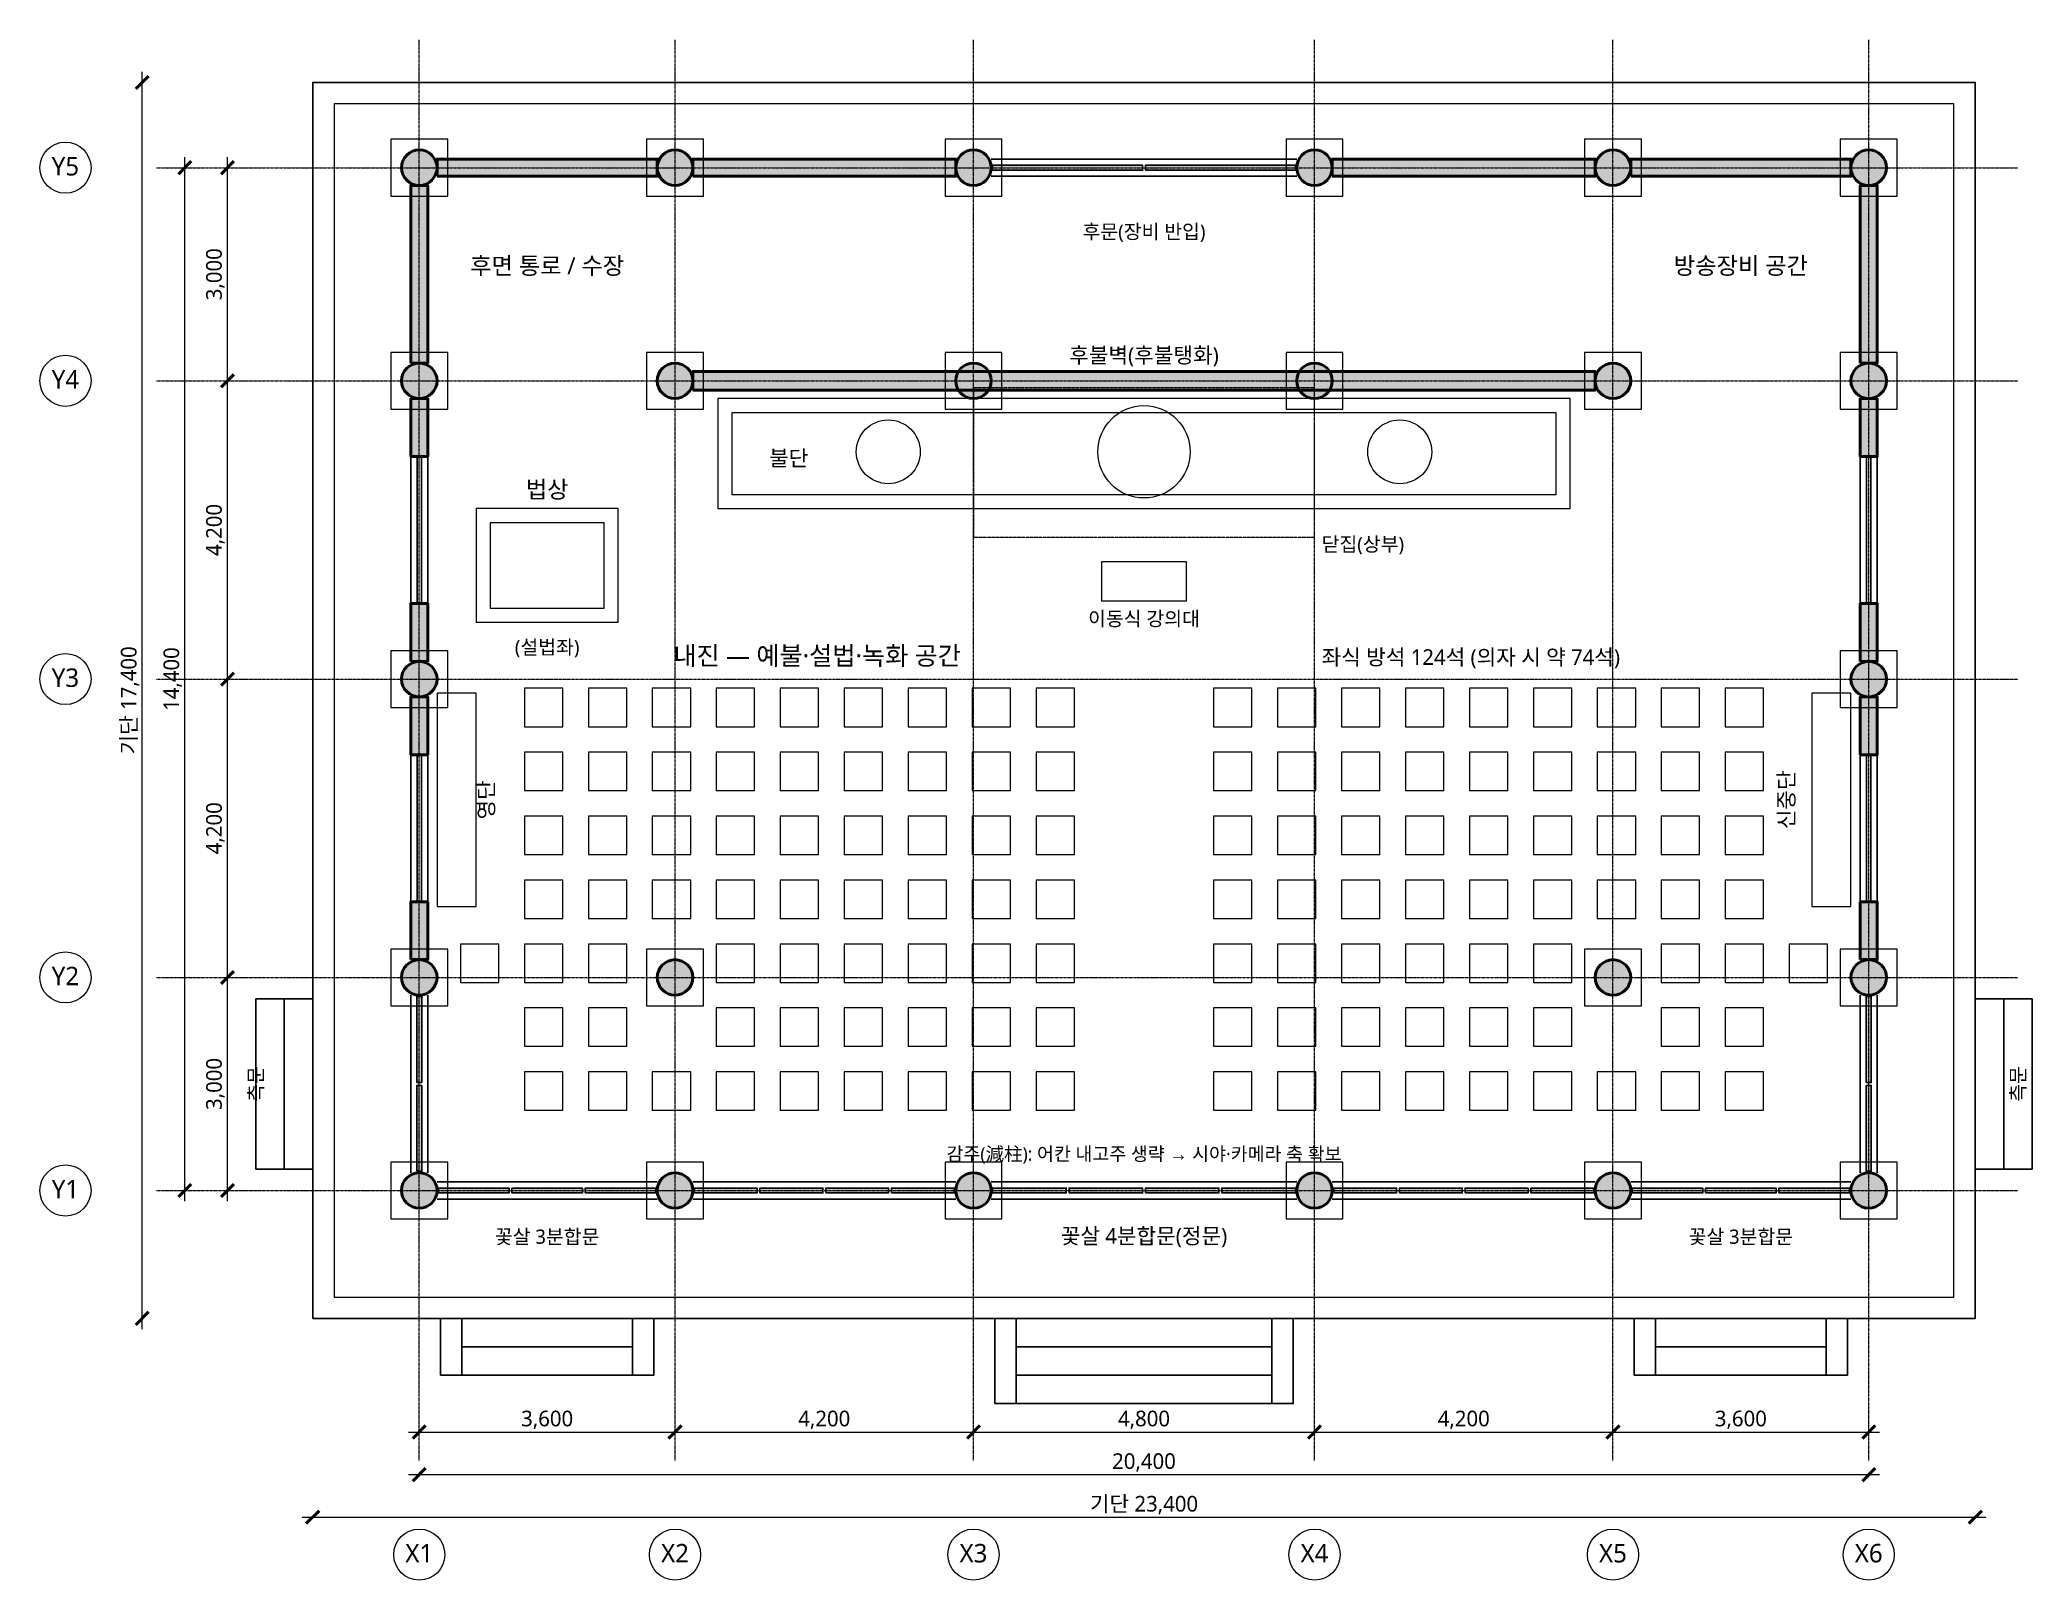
# Model space of a CAD drawing. Header units: millimetres. Extents: x -15540 to 12500, y -5486 to 16200.
import ezdxf
from ezdxf.enums import TextEntityAlignment as Align

# ---------------------------------------------------------------- set-up
doc = ezdxf.new("R2010")
doc.units = ezdxf.units.MM
doc.linetypes.add('CENTER', pattern=[5.08, 3.175, -0.635, 0.635, -0.635])
doc.linetypes.add('DASHED', pattern=[1.524, 1.27, -0.254])
for name, color, linetype, lineweight in [('A-CUT', 7, 'CONTINUOUS', 50), ('A-DIM', 3, 'CONTINUOUS', 13), ('A-FURN', 4, 'CONTINUOUS', 18), ('A-GRID', 8, 'CENTER', 13), ('A-HID', 8, 'DASHED', 18), ('A-OBJ', 7, 'CONTINUOUS', 25), ('A-TEXT', 7, 'CONTINUOUS', 13), ('A-THIN', 9, 'CONTINUOUS', 13)]:
    doc.layers.add(name, color=color, linetype=linetype, lineweight=lineweight)
doc.styles.add('KR', font='malgun.ttf')

msp = doc.modelspace()

# ---------------------------------------------------------------- hatches: boundary and pattern name
at = {"layer": 'A-CUT'}
for color, points in [(7, [(-9950, 14400), (-9958.52, 14464.7), (-9983.49, 14525), (-10023.22, 14576.78), (-10075, 14616.51), (-10135.3, 14641.48), (-10200, 14650), (-10264.7, 14641.48), (-10325, 14616.51), (-10376.78, 14576.78), (-10416.51, 14525), (-10441.48, 14464.7), (-10450, 14400), (-10441.48, 14335.3), (-10416.51, 14275), (-10376.78, 14223.22), (-10325, 14183.49), (-10264.7, 14158.52), (-10200, 14150), (-10135.3, 14158.52), (-10075, 14183.49), (-10023.22, 14223.22), (-9983.49, 14275), (-9958.52, 14335.3)]), (7, [(-6350, 14400), (-6358.52, 14464.7), (-6383.49, 14525), (-6423.22, 14576.78), (-6475, 14616.51), (-6535.3, 14641.48), (-6600, 14650), (-6664.7, 14641.48), (-6725, 14616.51), (-6776.78, 14576.78), (-6816.51, 14525), (-6841.48, 14464.7), (-6850, 14400), (-6841.48, 14335.3), (-6816.51, 14275), (-6776.78, 14223.22), (-6725, 14183.49), (-6664.7, 14158.52), (-6600, 14150), (-6535.3, 14158.52), (-6475, 14183.49), (-6423.22, 14223.22), (-6383.49, 14275), (-6358.52, 14335.3)]), (7, [(-2150, 14400), (-2158.52, 14464.7), (-2183.49, 14525), (-2223.22, 14576.78), (-2275, 14616.51), (-2335.3, 14641.48), (-2400, 14650), (-2464.7, 14641.48), (-2525, 14616.51), (-2576.78, 14576.78), (-2616.51, 14525), (-2641.48, 14464.7), (-2650, 14400), (-2641.48, 14335.3), (-2616.51, 14275), (-2576.78, 14223.22), (-2525, 14183.49), (-2464.7, 14158.52), (-2400, 14150), (-2335.3, 14158.52), (-2275, 14183.49), (-2223.22, 14223.22), (-2183.49, 14275), (-2158.52, 14335.3)]), (7, [(2650, 14400), (2641.48, 14464.7), (2616.51, 14525), (2576.78, 14576.78), (2525, 14616.51), (2464.7, 14641.48), (2400, 14650), (2335.3, 14641.48), (2275, 14616.51), (2223.22, 14576.78), (2183.49, 14525), (2158.52, 14464.7), (2150, 14400), (2158.52, 14335.3), (2183.49, 14275), (2223.22, 14223.22), (2275, 14183.49), (2335.3, 14158.52), (2400, 14150), (2464.7, 14158.52), (2525, 14183.49), (2576.78, 14223.22), (2616.51, 14275), (2641.48, 14335.3)]), (7, [(6850, 14400), (6841.48, 14464.7), (6816.51, 14525), (6776.78, 14576.78), (6725, 14616.51), (6664.7, 14641.48), (6600, 14650), (6535.3, 14641.48), (6475, 14616.51), (6423.22, 14576.78), (6383.49, 14525), (6358.52, 14464.7), (6350, 14400), (6358.52, 14335.3), (6383.49, 14275), (6423.22, 14223.22), (6475, 14183.49), (6535.3, 14158.52), (6600, 14150), (6664.7, 14158.52), (6725, 14183.49), (6776.78, 14223.22), (6816.51, 14275), (6841.48, 14335.3)]), (7, [(10450, 14400), (10441.48, 14464.7), (10416.51, 14525), (10376.78, 14576.78), (10325, 14616.51), (10264.7, 14641.48), (10200, 14650), (10135.3, 14641.48), (10075, 14616.51), (10023.22, 14576.78), (9983.49, 14525), (9958.52, 14464.7), (9950, 14400), (9958.52, 14335.3), (9983.49, 14275), (10023.22, 14223.22), (10075, 14183.49), (10135.3, 14158.52), (10200, 14150), (10264.7, 14158.52), (10325, 14183.49), (10376.78, 14223.22), (10416.51, 14275), (10441.48, 14335.3)]), (8, [(-9950, 14280), (-6850, 14280), (-6850, 14520), (-9950, 14520)]), (8, [(-6350, 14280), (-2650, 14280), (-2650, 14520), (-6350, 14520)]), (8, [(2650, 14280), (6350, 14280), (6350, 14520), (2650, 14520)]), (8, [(6850, 14280), (9950, 14280), (9950, 14520), (6850, 14520)]), (8, [(-10320, 11650), (-10080, 11650), (-10080, 14150), (-10320, 14150)]), (8, [(10080, 11650), (10320, 11650), (10320, 14150), (10080, 14150)]), (7, [(-9950, 11400), (-9958.52, 11464.7), (-9983.49, 11525), (-10023.22, 11576.78), (-10075, 11616.51), (-10135.3, 11641.48), (-10200, 11650), (-10264.7, 11641.48), (-10325, 11616.51), (-10376.78, 11576.78), (-10416.51, 11525), (-10441.48, 11464.7), (-10450, 11400), (-10441.48, 11335.3), (-10416.51, 11275), (-10376.78, 11223.22), (-10325, 11183.49), (-10264.7, 11158.52), (-10200, 11150), (-10135.3, 11158.52), (-10075, 11183.49), (-10023.22, 11223.22), (-9983.49, 11275), (-9958.52, 11335.3)]), (7, [(-6350, 11400), (-6358.52, 11464.7), (-6383.49, 11525), (-6423.22, 11576.78), (-6475, 11616.51), (-6535.3, 11641.48), (-6600, 11650), (-6664.7, 11641.48), (-6725, 11616.51), (-6776.78, 11576.78), (-6816.51, 11525), (-6841.48, 11464.7), (-6850, 11400), (-6841.48, 11335.3), (-6816.51, 11275), (-6776.78, 11223.22), (-6725, 11183.49), (-6664.7, 11158.52), (-6600, 11150), (-6535.3, 11158.52), (-6475, 11183.49), (-6423.22, 11223.22), (-6383.49, 11275), (-6358.52, 11335.3)]), (8, [(-6350, 11270), (6350, 11270), (6350, 11530), (-6350, 11530)]), (7, [(-2150, 11400), (-2158.52, 11464.7), (-2183.49, 11525), (-2223.22, 11576.78), (-2275, 11616.51), (-2335.3, 11641.48), (-2400, 11650), (-2464.7, 11641.48), (-2525, 11616.51), (-2576.78, 11576.78), (-2616.51, 11525), (-2641.48, 11464.7), (-2650, 11400), (-2641.48, 11335.3), (-2616.51, 11275), (-2576.78, 11223.22), (-2525, 11183.49), (-2464.7, 11158.52), (-2400, 11150), (-2335.3, 11158.52), (-2275, 11183.49), (-2223.22, 11223.22), (-2183.49, 11275), (-2158.52, 11335.3)]), (7, [(2650, 11400), (2641.48, 11464.7), (2616.51, 11525), (2576.78, 11576.78), (2525, 11616.51), (2464.7, 11641.48), (2400, 11650), (2335.3, 11641.48), (2275, 11616.51), (2223.22, 11576.78), (2183.49, 11525), (2158.52, 11464.7), (2150, 11400), (2158.52, 11335.3), (2183.49, 11275), (2223.22, 11223.22), (2275, 11183.49), (2335.3, 11158.52), (2400, 11150), (2464.7, 11158.52), (2525, 11183.49), (2576.78, 11223.22), (2616.51, 11275), (2641.48, 11335.3)]), (7, [(6850, 11400), (6841.48, 11464.7), (6816.51, 11525), (6776.78, 11576.78), (6725, 11616.51), (6664.7, 11641.48), (6600, 11650), (6535.3, 11641.48), (6475, 11616.51), (6423.22, 11576.78), (6383.49, 11525), (6358.52, 11464.7), (6350, 11400), (6358.52, 11335.3), (6383.49, 11275), (6423.22, 11223.22), (6475, 11183.49), (6535.3, 11158.52), (6600, 11150), (6664.7, 11158.52), (6725, 11183.49), (6776.78, 11223.22), (6816.51, 11275), (6841.48, 11335.3)]), (7, [(10450, 11400), (10441.48, 11464.7), (10416.51, 11525), (10376.78, 11576.78), (10325, 11616.51), (10264.7, 11641.48), (10200, 11650), (10135.3, 11641.48), (10075, 11616.51), (10023.22, 11576.78), (9983.49, 11525), (9958.52, 11464.7), (9950, 11400), (9958.52, 11335.3), (9983.49, 11275), (10023.22, 11223.22), (10075, 11183.49), (10135.3, 11158.52), (10200, 11150), (10264.7, 11158.52), (10325, 11183.49), (10376.78, 11223.22), (10416.51, 11275), (10441.48, 11335.3)]), (8, [(-10320, 10336), (-10080, 10336), (-10080, 11150), (-10320, 11150)]), (8, [(10080, 10336), (10320, 10336), (10320, 11150), (10080, 11150)]), (8, [(-10320, 7450), (-10080, 7450), (-10080, 8264), (-10320, 8264)]), (8, [(10080, 7450), (10320, 7450), (10320, 8264), (10080, 8264)]), (7, [(-9950, 7200), (-9958.52, 7264.7), (-9983.49, 7325), (-10023.22, 7376.78), (-10075, 7416.51), (-10135.3, 7441.48), (-10200, 7450), (-10264.7, 7441.48), (-10325, 7416.51), (-10376.78, 7376.78), (-10416.51, 7325), (-10441.48, 7264.7), (-10450, 7200), (-10441.48, 7135.3), (-10416.51, 7075), (-10376.78, 7023.22), (-10325, 6983.49), (-10264.7, 6958.52), (-10200, 6950), (-10135.3, 6958.52), (-10075, 6983.49), (-10023.22, 7023.22), (-9983.49, 7075), (-9958.52, 7135.3)]), (7, [(10450, 7200), (10441.48, 7264.7), (10416.51, 7325), (10376.78, 7376.78), (10325, 7416.51), (10264.7, 7441.48), (10200, 7450), (10135.3, 7441.48), (10075, 7416.51), (10023.22, 7376.78), (9983.49, 7325), (9958.52, 7264.7), (9950, 7200), (9958.52, 7135.3), (9983.49, 7075), (10023.22, 7023.22), (10075, 6983.49), (10135.3, 6958.52), (10200, 6950), (10264.7, 6958.52), (10325, 6983.49), (10376.78, 7023.22), (10416.51, 7075), (10441.48, 7135.3)]), (8, [(-10320, 6136), (-10080, 6136), (-10080, 6950), (-10320, 6950)]), (8, [(10080, 6136), (10320, 6136), (10320, 6950), (10080, 6950)]), (8, [(-10320, 3250), (-10080, 3250), (-10080, 4064), (-10320, 4064)]), (8, [(10080, 3250), (10320, 3250), (10320, 4064), (10080, 4064)]), (7, [(-9950, 3000), (-9958.52, 3064.7), (-9983.49, 3125), (-10023.22, 3176.78), (-10075, 3216.51), (-10135.3, 3241.48), (-10200, 3250), (-10264.7, 3241.48), (-10325, 3216.51), (-10376.78, 3176.78), (-10416.51, 3125), (-10441.48, 3064.7), (-10450, 3000), (-10441.48, 2935.3), (-10416.51, 2875), (-10376.78, 2823.22), (-10325, 2783.49), (-10264.7, 2758.52), (-10200, 2750), (-10135.3, 2758.52), (-10075, 2783.49), (-10023.22, 2823.22), (-9983.49, 2875), (-9958.52, 2935.3)]), (7, [(-6350, 3000), (-6358.52, 3064.7), (-6383.49, 3125), (-6423.22, 3176.78), (-6475, 3216.51), (-6535.3, 3241.48), (-6600, 3250), (-6664.7, 3241.48), (-6725, 3216.51), (-6776.78, 3176.78), (-6816.51, 3125), (-6841.48, 3064.7), (-6850, 3000), (-6841.48, 2935.3), (-6816.51, 2875), (-6776.78, 2823.22), (-6725, 2783.49), (-6664.7, 2758.52), (-6600, 2750), (-6535.3, 2758.52), (-6475, 2783.49), (-6423.22, 2823.22), (-6383.49, 2875), (-6358.52, 2935.3)]), (7, [(6850, 3000), (6841.48, 3064.7), (6816.51, 3125), (6776.78, 3176.78), (6725, 3216.51), (6664.7, 3241.48), (6600, 3250), (6535.3, 3241.48), (6475, 3216.51), (6423.22, 3176.78), (6383.49, 3125), (6358.52, 3064.7), (6350, 3000), (6358.52, 2935.3), (6383.49, 2875), (6423.22, 2823.22), (6475, 2783.49), (6535.3, 2758.52), (6600, 2750), (6664.7, 2758.52), (6725, 2783.49), (6776.78, 2823.22), (6816.51, 2875), (6841.48, 2935.3)]), (7, [(10450, 3000), (10441.48, 3064.7), (10416.51, 3125), (10376.78, 3176.78), (10325, 3216.51), (10264.7, 3241.48), (10200, 3250), (10135.3, 3241.48), (10075, 3216.51), (10023.22, 3176.78), (9983.49, 3125), (9958.52, 3064.7), (9950, 3000), (9958.52, 2935.3), (9983.49, 2875), (10023.22, 2823.22), (10075, 2783.49), (10135.3, 2758.52), (10200, 2750), (10264.7, 2758.52), (10325, 2783.49), (10376.78, 2823.22), (10416.51, 2875), (10441.48, 2935.3)]), (7, [(-9950, 0), (-9958.52, 64.7), (-9983.49, 125), (-10023.22, 176.78), (-10075, 216.51), (-10135.3, 241.48), (-10200, 250), (-10264.7, 241.48), (-10325, 216.51), (-10376.78, 176.78), (-10416.51, 125), (-10441.48, 64.7), (-10450, 0), (-10441.48, -64.7), (-10416.51, -125), (-10376.78, -176.78), (-10325, -216.51), (-10264.7, -241.48), (-10200, -250), (-10135.3, -241.48), (-10075, -216.51), (-10023.22, -176.78), (-9983.49, -125), (-9958.52, -64.7)]), (7, [(-6350, 0), (-6358.52, 64.7), (-6383.49, 125), (-6423.22, 176.78), (-6475, 216.51), (-6535.3, 241.48), (-6600, 250), (-6664.7, 241.48), (-6725, 216.51), (-6776.78, 176.78), (-6816.51, 125), (-6841.48, 64.7), (-6850, 0), (-6841.48, -64.7), (-6816.51, -125), (-6776.78, -176.78), (-6725, -216.51), (-6664.7, -241.48), (-6600, -250), (-6535.3, -241.48), (-6475, -216.51), (-6423.22, -176.78), (-6383.49, -125), (-6358.52, -64.7)]), (7, [(-2150, 0), (-2158.52, 64.7), (-2183.49, 125), (-2223.22, 176.78), (-2275, 216.51), (-2335.3, 241.48), (-2400, 250), (-2464.7, 241.48), (-2525, 216.51), (-2576.78, 176.78), (-2616.51, 125), (-2641.48, 64.7), (-2650, 0), (-2641.48, -64.7), (-2616.51, -125), (-2576.78, -176.78), (-2525, -216.51), (-2464.7, -241.48), (-2400, -250), (-2335.3, -241.48), (-2275, -216.51), (-2223.22, -176.78), (-2183.49, -125), (-2158.52, -64.7)]), (7, [(2650, 0), (2641.48, 64.7), (2616.51, 125), (2576.78, 176.78), (2525, 216.51), (2464.7, 241.48), (2400, 250), (2335.3, 241.48), (2275, 216.51), (2223.22, 176.78), (2183.49, 125), (2158.52, 64.7), (2150, 0), (2158.52, -64.7), (2183.49, -125), (2223.22, -176.78), (2275, -216.51), (2335.3, -241.48), (2400, -250), (2464.7, -241.48), (2525, -216.51), (2576.78, -176.78), (2616.51, -125), (2641.48, -64.7)]), (7, [(6850, 0), (6841.48, 64.7), (6816.51, 125), (6776.78, 176.78), (6725, 216.51), (6664.7, 241.48), (6600, 250), (6535.3, 241.48), (6475, 216.51), (6423.22, 176.78), (6383.49, 125), (6358.52, 64.7), (6350, 0), (6358.52, -64.7), (6383.49, -125), (6423.22, -176.78), (6475, -216.51), (6535.3, -241.48), (6600, -250), (6664.7, -241.48), (6725, -216.51), (6776.78, -176.78), (6816.51, -125), (6841.48, -64.7)]), (7, [(10450, 0), (10441.48, 64.7), (10416.51, 125), (10376.78, 176.78), (10325, 216.51), (10264.7, 241.48), (10200, 250), (10135.3, 241.48), (10075, 216.51), (10023.22, 176.78), (9983.49, 125), (9958.52, 64.7), (9950, 0), (9958.52, -64.7), (9983.49, -125), (10023.22, -176.78), (10075, -216.51), (10135.3, -241.48), (10200, -250), (10264.7, -241.48), (10325, -216.51), (10376.78, -176.78), (10416.51, -125), (10441.48, -64.7)])]:
    msp.add_hatch(color=color, dxfattribs=at).paths.add_polyline_path(points)
at = {"layer": 'A-OBJ'}
for points in [[(-2130, 14365), (-20, 14365), (-20, 14435), (-2130, 14435)], [(20, 14365), (2130, 14365), (2130, 14435), (20, 14435)], [(-10235, 1520), (-10165, 1520), (-10165, 2730), (-10235, 2730)], [(10165, 1520), (10235, 1520), (10235, 2730), (10165, 2730)], [(-10235, 270), (-10165, 270), (-10165, 1480), (-10235, 1480)], [(10165, 270), (10235, 270), (10235, 1480), (10165, 1480)], [(-9930, -35), (-8936.67, -35), (-8936.67, 35), (-9930, 35)], [(-8896.67, -35), (-7903.33, -35), (-7903.33, 35), (-8896.67, 35)], [(-7863.33, -35), (-6870, -35), (-6870, 35), (-7863.33, 35)], [(-6330, -35), (-5445, -35), (-5445, 35), (-6330, 35)], [(-5405, -35), (-4520, -35), (-4520, 35), (-5405, 35)], [(-4480, -35), (-3595, -35), (-3595, 35), (-4480, 35)], [(-3555, -35), (-2670, -35), (-2670, 35), (-3555, 35)], [(-2130, -35), (-1095, -35), (-1095, 35), (-2130, 35)], [(-1055, -35), (-20, -35), (-20, 35), (-1055, 35)], [(20, -35), (1055, -35), (1055, 35), (20, 35)], [(1095, -35), (2130, -35), (2130, 35), (1095, 35)], [(2670, -35), (3555, -35), (3555, 35), (2670, 35)], [(3595, -35), (4480, -35), (4480, 35), (3595, 35)], [(4520, -35), (5405, -35), (5405, 35), (4520, 35)], [(5445, -35), (6330, -35), (6330, 35), (5445, 35)], [(6870, -35), (7863.33, -35), (7863.33, 35), (6870, 35)], [(7903.33, -35), (8896.67, -35), (8896.67, 35), (7903.33, 35)], [(8936.67, -35), (9930, -35), (9930, 35), (8936.67, 35)]]:
    msp.add_hatch(color=7, dxfattribs=at).paths.add_polyline_path(points)

# ---------------------------------------------------------------- linework, layer by layer
at = {"layer": 'A-CUT'}
for p, q in [((-14190, 15510), (-14010, 15690)), ((-13590, 14310), (-13410, 14490)), ((-12990, 14310), (-12810, 14490)), ((-12990, 11310), (-12810, 11490)), ((-12990, 11310), (-12810, 11490)), ((-12990, 7110), (-12810, 7290)), ((-12990, 7110), (-12810, 7290)), ((-12990, 2910), (-12810, 3090)), ((-12990, 2910), (-12810, 3090)), ((-13590, -90), (-13410, 90)), ((-12990, -90), (-12810, 90)), ((-14190, -1890), (-14010, -1710)), ((-10290, -3490), (-10110, -3310)), ((-6690, -3490), (-6510, -3310)), ((-6690, -3490), (-6510, -3310)), ((-2490, -3490), (-2310, -3310)), ((-2490, -3490), (-2310, -3310)), ((2310, -3490), (2490, -3310)), ((2310, -3490), (2490, -3310)), ((6510, -3490), (6690, -3310)), ((6510, -3490), (6690, -3310)), ((10110, -3490), (10290, -3310)), ((-10290, -4090), (-10110, -3910)), ((10110, -4090), (10290, -3910)), ((-11790, -4690), (-11610, -4510)), ((11610, -4690), (11790, -4510))]:
    msp.add_line(p, q, dxfattribs=at)
for points in [[(-9950, 14280), (-6850, 14280), (-6850, 14520), (-9950, 14520)], [(-6350, 14280), (-2650, 14280), (-2650, 14520), (-6350, 14520)], [(2650, 14280), (6350, 14280), (6350, 14520), (2650, 14520)], [(6850, 14280), (9950, 14280), (9950, 14520), (6850, 14520)], [(-10320, 11650), (-10080, 11650), (-10080, 14150), (-10320, 14150)], [(10080, 11650), (10320, 11650), (10320, 14150), (10080, 14150)], [(-6350, 11270), (6350, 11270), (6350, 11530), (-6350, 11530)], [(-10320, 10336), (-10080, 10336), (-10080, 11150), (-10320, 11150)], [(10080, 10336), (10320, 10336), (10320, 11150), (10080, 11150)], [(-10320, 7450), (-10080, 7450), (-10080, 8264), (-10320, 8264)], [(10080, 7450), (10320, 7450), (10320, 8264), (10080, 8264)], [(-10320, 6136), (-10080, 6136), (-10080, 6950), (-10320, 6950)], [(10080, 6136), (10320, 6136), (10320, 6950), (10080, 6950)], [(-10320, 3250), (-10080, 3250), (-10080, 4064), (-10320, 4064)], [(10080, 3250), (10320, 3250), (10320, 4064), (10080, 4064)]]:
    msp.add_lwpolyline(points, close=True, dxfattribs=at)
for centre in [(-10200, 14400), (-6600, 14400), (-2400, 14400), (2400, 14400), (6600, 14400), (10200, 14400), (-10200, 11400), (-6600, 11400), (-2400, 11400), (2400, 11400), (6600, 11400), (10200, 11400), (-10200, 7200), (10200, 7200), (-10200, 3000), (-6600, 3000), (6600, 3000), (10200, 3000), (-10200, 0), (-6600, 0), (-2400, 0), (2400, 0), (6600, 0), (10200, 0)]:
    msp.add_circle(centre, 250, dxfattribs=at)
at = {"layer": 'A-DIM'}
for p, q in [((-14100, -1950), (-14100, 15750)), ((-13500, -150), (-13500, 14550)), ((-12900, 11250), (-12900, 14550)), ((-12900, 7050), (-12900, 11550)), ((-12900, 2850), (-12900, 7350)), ((-12900, -150), (-12900, 3150)), ((-10350, -3400), (-6450, -3400)), ((-6750, -3400), (-2250, -3400)), ((-2550, -3400), (2550, -3400)), ((2250, -3400), (6750, -3400)), ((6450, -3400), (10350, -3400)), ((-10350, -4000), (10350, -4000)), ((-11850, -4600), (11850, -4600))]:
    msp.add_line(p, q, dxfattribs=at)
for centre in [(-15180, 14400), (-15180, 11400), (-15180, 7200), (-15180, 3000), (-15180, 0), (-10200, -5126), (-6600, -5126), (-2400, -5126), (2400, -5126), (6600, -5126), (10200, -5126)]:
    msp.add_circle(centre, 360, dxfattribs=at)
at = {"layer": 'A-FURN'}
for points in [[(-6000, 9600), (6000, 9600), (6000, 11150), (-6000, 11150)], [(-9400, 8000), (-7400, 8000), (-7400, 9600), (-9400, 9600)], [(-600, 8300), (600, 8300), (600, 8850), (-600, 8850)], [(-9950, 4000), (-9400, 4000), (-9400, 7000), (-9950, 7000)], [(9400, 4000), (9950, 4000), (9950, 7000), (9400, 7000)]]:
    msp.add_lwpolyline(points, close=True, dxfattribs=at)
for centre, radius in [((0, 10400), 650), ((-3600, 10400), 450), ((3600, 10400), 450)]:
    msp.add_circle(centre, radius, dxfattribs=at)
at = {"layer": 'A-GRID'}
for p, q in [((-10200, -3800), (-10200, 16200)), ((-6600, -3800), (-6600, 16200)), ((-2400, -3800), (-2400, 16200)), ((2400, -3800), (2400, 16200)), ((6600, -3800), (6600, 16200)), ((10200, -3800), (10200, 16200)), ((-13900, 14400), (12300, 14400)), ((-13900, 11400), (12300, 11400)), ((-13900, 7200), (12300, 7200)), ((-13900, 3000), (12300, 3000)), ((-13900, 0), (12300, 0))]:
    msp.add_line(p, q, dxfattribs=at)
at = {"layer": 'A-HID'}
msp.add_lwpolyline([(-2400, 9200), (2400, 9200), (2400, 11300), (-2400, 11300)], close=True, dxfattribs=at)
at = {"layer": 'A-OBJ'}
for p, q in [((-2150, 14520), (2150, 14520)), ((-2150, 14280), (2150, 14280)), ((-10320, 8264), (-10320, 10336)), ((-10230, 8264), (-10230, 10336)), ((-10170, 8264), (-10170, 10336)), ((-10080, 8264), (-10080, 10336)), ((10080, 8264), (10080, 10336)), ((10170, 8264), (10170, 10336)), ((10230, 8264), (10230, 10336)), ((10320, 8264), (10320, 10336)), ((-10320, 4064), (-10320, 6136)), ((-10230, 4064), (-10230, 6136)), ((-10170, 4064), (-10170, 6136)), ((-10080, 4064), (-10080, 6136)), ((10080, 4064), (10080, 6136)), ((10170, 4064), (10170, 6136)), ((10230, 4064), (10230, 6136)), ((10320, 4064), (10320, 6136)), ((-12500, 300), (-12500, 2700)), ((-11700, 2700), (-12500, 2700)), ((-12100, 300), (-12100, 2700)), ((-11700, 300), (-11700, 2700)), ((-10320, 250), (-10320, 2750)), ((-10080, 250), (-10080, 2750)), ((10080, 250), (10080, 2750)), ((10320, 250), (10320, 2750)), ((11700, 300), (11700, 2700)), ((11700, 2700), (12500, 2700)), ((12100, 300), (12100, 2700)), ((12500, 300), (12500, 2700)), ((-11700, 300), (-12500, 300)), ((11700, 300), (12500, 300)), ((-9950, 120), (-6850, 120)), ((-6350, 120), (-2650, 120)), ((-2150, 120), (2150, 120)), ((2650, 120), (6350, 120)), ((6850, 120), (9950, 120)), ((-9950, -120), (-6850, -120)), ((-6350, -120), (-2650, -120)), ((-2150, -120), (2150, -120)), ((2650, -120), (6350, -120)), ((6850, -120), (9950, -120)), ((-9600, -1800), (-7200, -1800)), ((-1800, -1800), (1800, -1800)), ((7200, -1800), (9600, -1800)), ((-9600, -2200), (-7200, -2200)), ((-1800, -2200), (1800, -2200)), ((7200, -2200), (9600, -2200)), ((-9600, -2600), (-7200, -2600)), ((-1800, -2600), (1800, -2600)), ((7200, -2600), (9600, -2600)), ((-1800, -3000), (1800, -3000))]:
    msp.add_line(p, q, dxfattribs=at)
for points in [[(-11700, -1800), (11700, -1800), (11700, 15600), (-11700, 15600)], [(-2130, 14365), (-20, 14365), (-20, 14435), (-2130, 14435)], [(20, 14365), (2130, 14365), (2130, 14435), (20, 14435)], [(-10235, 1520), (-10165, 1520), (-10165, 2730), (-10235, 2730)], [(10165, 1520), (10235, 1520), (10235, 2730), (10165, 2730)], [(-10235, 270), (-10165, 270), (-10165, 1480), (-10235, 1480)], [(10165, 270), (10235, 270), (10235, 1480), (10165, 1480)], [(-9930, -35), (-8936.67, -35), (-8936.67, 35), (-9930, 35)], [(-8896.67, -35), (-7903.33, -35), (-7903.33, 35), (-8896.67, 35)], [(-7863.33, -35), (-6870, -35), (-6870, 35), (-7863.33, 35)], [(-6330, -35), (-5445, -35), (-5445, 35), (-6330, 35)], [(-5405, -35), (-4520, -35), (-4520, 35), (-5405, 35)], [(-4480, -35), (-3595, -35), (-3595, 35), (-4480, 35)], [(-3555, -35), (-2670, -35), (-2670, 35), (-3555, 35)], [(-2130, -35), (-1095, -35), (-1095, 35), (-2130, 35)], [(-1055, -35), (-20, -35), (-20, 35), (-1055, 35)], [(20, -35), (1055, -35), (1055, 35), (20, 35)], [(1095, -35), (2130, -35), (2130, 35), (1095, 35)], [(2670, -35), (3555, -35), (3555, 35), (2670, 35)], [(3595, -35), (4480, -35), (4480, 35), (3595, 35)], [(4520, -35), (5405, -35), (5405, 35), (4520, 35)], [(5445, -35), (6330, -35), (6330, 35), (5445, 35)], [(6870, -35), (7863.33, -35), (7863.33, 35), (6870, 35)], [(7903.33, -35), (8896.67, -35), (8896.67, 35), (7903.33, 35)], [(8936.67, -35), (9930, -35), (9930, 35), (8936.67, 35)], [(-9900, -2600), (-9600, -2600), (-9600, -1800), (-9900, -1800)], [(-7200, -2600), (-6900, -2600), (-6900, -1800), (-7200, -1800)], [(-2100, -3000), (-1800, -3000), (-1800, -1800), (-2100, -1800)], [(1800, -3000), (2100, -3000), (2100, -1800), (1800, -1800)], [(6900, -2600), (7200, -2600), (7200, -1800), (6900, -1800)], [(9600, -2600), (9900, -2600), (9900, -1800), (9600, -1800)]]:
    msp.add_lwpolyline(points, close=True, dxfattribs=at)
at = {"layer": 'A-THIN'}
for points in [[(-11400, -1500), (11400, -1500), (11400, 15300), (-11400, 15300)], [(-10600, 14000), (-9800, 14000), (-9800, 14800), (-10600, 14800)], [(-7000, 14000), (-6200, 14000), (-6200, 14800), (-7000, 14800)], [(-2800, 14000), (-2000, 14000), (-2000, 14800), (-2800, 14800)], [(2000, 14000), (2800, 14000), (2800, 14800), (2000, 14800)], [(6200, 14000), (7000, 14000), (7000, 14800), (6200, 14800)], [(9800, 14000), (10600, 14000), (10600, 14800), (9800, 14800)], [(-10600, 11000), (-9800, 11000), (-9800, 11800), (-10600, 11800)], [(-7000, 11000), (-6200, 11000), (-6200, 11800), (-7000, 11800)], [(-2800, 11000), (-2000, 11000), (-2000, 11800), (-2800, 11800)], [(2000, 11000), (2800, 11000), (2800, 11800), (2000, 11800)], [(6200, 11000), (7000, 11000), (7000, 11800), (6200, 11800)], [(9800, 11000), (10600, 11000), (10600, 11800), (9800, 11800)], [(-5800, 9800), (5800, 9800), (5800, 10950), (-5800, 10950)], [(-9200, 8200), (-7600, 8200), (-7600, 9400), (-9200, 9400)], [(-10600, 6800), (-9800, 6800), (-9800, 7600), (-10600, 7600)], [(9800, 6800), (10600, 6800), (10600, 7600), (9800, 7600)], [(-8720, 6530), (-8180, 6530), (-8180, 7070), (-8720, 7070)], [(-7820, 6530), (-7280, 6530), (-7280, 7070), (-7820, 7070)], [(-6920, 6530), (-6380, 6530), (-6380, 7070), (-6920, 7070)], [(-6020, 6530), (-5480, 6530), (-5480, 7070), (-6020, 7070)], [(-5120, 6530), (-4580, 6530), (-4580, 7070), (-5120, 7070)], [(-4220, 6530), (-3680, 6530), (-3680, 7070), (-4220, 7070)], [(-3320, 6530), (-2780, 6530), (-2780, 7070), (-3320, 7070)], [(-2420, 6530), (-1880, 6530), (-1880, 7070), (-2420, 7070)], [(-1520, 6530), (-980, 6530), (-980, 7070), (-1520, 7070)], [(980, 6530), (1520, 6530), (1520, 7070), (980, 7070)], [(1880, 6530), (2420, 6530), (2420, 7070), (1880, 7070)], [(2780, 6530), (3320, 6530), (3320, 7070), (2780, 7070)], [(3680, 6530), (4220, 6530), (4220, 7070), (3680, 7070)], [(4580, 6530), (5120, 6530), (5120, 7070), (4580, 7070)], [(5480, 6530), (6020, 6530), (6020, 7070), (5480, 7070)], [(6380, 6530), (6920, 6530), (6920, 7070), (6380, 7070)], [(7280, 6530), (7820, 6530), (7820, 7070), (7280, 7070)], [(8180, 6530), (8720, 6530), (8720, 7070), (8180, 7070)], [(-8720, 5630), (-8180, 5630), (-8180, 6170), (-8720, 6170)], [(-7820, 5630), (-7280, 5630), (-7280, 6170), (-7820, 6170)], [(-6920, 5630), (-6380, 5630), (-6380, 6170), (-6920, 6170)], [(-6020, 5630), (-5480, 5630), (-5480, 6170), (-6020, 6170)], [(-5120, 5630), (-4580, 5630), (-4580, 6170), (-5120, 6170)], [(-4220, 5630), (-3680, 5630), (-3680, 6170), (-4220, 6170)], [(-3320, 5630), (-2780, 5630), (-2780, 6170), (-3320, 6170)], [(-2420, 5630), (-1880, 5630), (-1880, 6170), (-2420, 6170)], [(-1520, 5630), (-980, 5630), (-980, 6170), (-1520, 6170)], [(980, 5630), (1520, 5630), (1520, 6170), (980, 6170)], [(1880, 5630), (2420, 5630), (2420, 6170), (1880, 6170)], [(2780, 5630), (3320, 5630), (3320, 6170), (2780, 6170)], [(3680, 5630), (4220, 5630), (4220, 6170), (3680, 6170)], [(4580, 5630), (5120, 5630), (5120, 6170), (4580, 6170)], [(5480, 5630), (6020, 5630), (6020, 6170), (5480, 6170)], [(6380, 5630), (6920, 5630), (6920, 6170), (6380, 6170)], [(7280, 5630), (7820, 5630), (7820, 6170), (7280, 6170)], [(8180, 5630), (8720, 5630), (8720, 6170), (8180, 6170)], [(-8720, 4730), (-8180, 4730), (-8180, 5270), (-8720, 5270)], [(-7820, 4730), (-7280, 4730), (-7280, 5270), (-7820, 5270)], [(-6920, 4730), (-6380, 4730), (-6380, 5270), (-6920, 5270)], [(-6020, 4730), (-5480, 4730), (-5480, 5270), (-6020, 5270)], [(-5120, 4730), (-4580, 4730), (-4580, 5270), (-5120, 5270)], [(-4220, 4730), (-3680, 4730), (-3680, 5270), (-4220, 5270)], [(-3320, 4730), (-2780, 4730), (-2780, 5270), (-3320, 5270)], [(-2420, 4730), (-1880, 4730), (-1880, 5270), (-2420, 5270)], [(-1520, 4730), (-980, 4730), (-980, 5270), (-1520, 5270)], [(980, 4730), (1520, 4730), (1520, 5270), (980, 5270)], [(1880, 4730), (2420, 4730), (2420, 5270), (1880, 5270)], [(2780, 4730), (3320, 4730), (3320, 5270), (2780, 5270)], [(3680, 4730), (4220, 4730), (4220, 5270), (3680, 5270)], [(4580, 4730), (5120, 4730), (5120, 5270), (4580, 5270)], [(5480, 4730), (6020, 4730), (6020, 5270), (5480, 5270)], [(6380, 4730), (6920, 4730), (6920, 5270), (6380, 5270)], [(7280, 4730), (7820, 4730), (7820, 5270), (7280, 5270)], [(8180, 4730), (8720, 4730), (8720, 5270), (8180, 5270)], [(-8720, 3830), (-8180, 3830), (-8180, 4370), (-8720, 4370)], [(-7820, 3830), (-7280, 3830), (-7280, 4370), (-7820, 4370)], [(-6920, 3830), (-6380, 3830), (-6380, 4370), (-6920, 4370)], [(-6020, 3830), (-5480, 3830), (-5480, 4370), (-6020, 4370)], [(-5120, 3830), (-4580, 3830), (-4580, 4370), (-5120, 4370)], [(-4220, 3830), (-3680, 3830), (-3680, 4370), (-4220, 4370)], [(-3320, 3830), (-2780, 3830), (-2780, 4370), (-3320, 4370)], [(-2420, 3830), (-1880, 3830), (-1880, 4370), (-2420, 4370)], [(-1520, 3830), (-980, 3830), (-980, 4370), (-1520, 4370)], [(980, 3830), (1520, 3830), (1520, 4370), (980, 4370)], [(1880, 3830), (2420, 3830), (2420, 4370), (1880, 4370)], [(2780, 3830), (3320, 3830), (3320, 4370), (2780, 4370)], [(3680, 3830), (4220, 3830), (4220, 4370), (3680, 4370)], [(4580, 3830), (5120, 3830), (5120, 4370), (4580, 4370)], [(5480, 3830), (6020, 3830), (6020, 4370), (5480, 4370)], [(6380, 3830), (6920, 3830), (6920, 4370), (6380, 4370)], [(7280, 3830), (7820, 3830), (7820, 4370), (7280, 4370)], [(8180, 3830), (8720, 3830), (8720, 4370), (8180, 4370)], [(-10600, 2600), (-9800, 2600), (-9800, 3400), (-10600, 3400)], [(-9620, 2930), (-9080, 2930), (-9080, 3470), (-9620, 3470)], [(-8720, 2930), (-8180, 2930), (-8180, 3470), (-8720, 3470)], [(-7820, 2930), (-7280, 2930), (-7280, 3470), (-7820, 3470)], [(-7000, 2600), (-6200, 2600), (-6200, 3400), (-7000, 3400)], [(-6020, 2930), (-5480, 2930), (-5480, 3470), (-6020, 3470)], [(-5120, 2930), (-4580, 2930), (-4580, 3470), (-5120, 3470)], [(-4220, 2930), (-3680, 2930), (-3680, 3470), (-4220, 3470)], [(-3320, 2930), (-2780, 2930), (-2780, 3470), (-3320, 3470)], [(-2420, 2930), (-1880, 2930), (-1880, 3470), (-2420, 3470)], [(-1520, 2930), (-980, 2930), (-980, 3470), (-1520, 3470)], [(980, 2930), (1520, 2930), (1520, 3470), (980, 3470)], [(1880, 2930), (2420, 2930), (2420, 3470), (1880, 3470)], [(2780, 2930), (3320, 2930), (3320, 3470), (2780, 3470)], [(3680, 2930), (4220, 2930), (4220, 3470), (3680, 3470)], [(4580, 2930), (5120, 2930), (5120, 3470), (4580, 3470)], [(5480, 2930), (6020, 2930), (6020, 3470), (5480, 3470)], [(6200, 2600), (7000, 2600), (7000, 3400), (6200, 3400)], [(7280, 2930), (7820, 2930), (7820, 3470), (7280, 3470)], [(8180, 2930), (8720, 2930), (8720, 3470), (8180, 3470)], [(9080, 2930), (9620, 2930), (9620, 3470), (9080, 3470)], [(9800, 2600), (10600, 2600), (10600, 3400), (9800, 3400)], [(-8720, 2030), (-8180, 2030), (-8180, 2570), (-8720, 2570)], [(-7820, 2030), (-7280, 2030), (-7280, 2570), (-7820, 2570)], [(-6020, 2030), (-5480, 2030), (-5480, 2570), (-6020, 2570)], [(-5120, 2030), (-4580, 2030), (-4580, 2570), (-5120, 2570)], [(-4220, 2030), (-3680, 2030), (-3680, 2570), (-4220, 2570)], [(-3320, 2030), (-2780, 2030), (-2780, 2570), (-3320, 2570)], [(-2420, 2030), (-1880, 2030), (-1880, 2570), (-2420, 2570)], [(-1520, 2030), (-980, 2030), (-980, 2570), (-1520, 2570)], [(980, 2030), (1520, 2030), (1520, 2570), (980, 2570)], [(1880, 2030), (2420, 2030), (2420, 2570), (1880, 2570)], [(2780, 2030), (3320, 2030), (3320, 2570), (2780, 2570)], [(3680, 2030), (4220, 2030), (4220, 2570), (3680, 2570)], [(4580, 2030), (5120, 2030), (5120, 2570), (4580, 2570)], [(5480, 2030), (6020, 2030), (6020, 2570), (5480, 2570)], [(7280, 2030), (7820, 2030), (7820, 2570), (7280, 2570)], [(8180, 2030), (8720, 2030), (8720, 2570), (8180, 2570)], [(-8720, 1130), (-8180, 1130), (-8180, 1670), (-8720, 1670)], [(-7820, 1130), (-7280, 1130), (-7280, 1670), (-7820, 1670)], [(-6920, 1130), (-6380, 1130), (-6380, 1670), (-6920, 1670)], [(-6020, 1130), (-5480, 1130), (-5480, 1670), (-6020, 1670)], [(-5120, 1130), (-4580, 1130), (-4580, 1670), (-5120, 1670)], [(-4220, 1130), (-3680, 1130), (-3680, 1670), (-4220, 1670)], [(-3320, 1130), (-2780, 1130), (-2780, 1670), (-3320, 1670)], [(-2420, 1130), (-1880, 1130), (-1880, 1670), (-2420, 1670)], [(-1520, 1130), (-980, 1130), (-980, 1670), (-1520, 1670)], [(980, 1130), (1520, 1130), (1520, 1670), (980, 1670)], [(1880, 1130), (2420, 1130), (2420, 1670), (1880, 1670)], [(2780, 1130), (3320, 1130), (3320, 1670), (2780, 1670)], [(3680, 1130), (4220, 1130), (4220, 1670), (3680, 1670)], [(4580, 1130), (5120, 1130), (5120, 1670), (4580, 1670)], [(5480, 1130), (6020, 1130), (6020, 1670), (5480, 1670)], [(6380, 1130), (6920, 1130), (6920, 1670), (6380, 1670)], [(7280, 1130), (7820, 1130), (7820, 1670), (7280, 1670)], [(8180, 1130), (8720, 1130), (8720, 1670), (8180, 1670)], [(-10600, -400), (-9800, -400), (-9800, 400), (-10600, 400)], [(-7000, -400), (-6200, -400), (-6200, 400), (-7000, 400)], [(-2800, -400), (-2000, -400), (-2000, 400), (-2800, 400)], [(2000, -400), (2800, -400), (2800, 400), (2000, 400)], [(6200, -400), (7000, -400), (7000, 400), (6200, 400)], [(9800, -400), (10600, -400), (10600, 400), (9800, 400)]]:
    msp.add_lwpolyline(points, close=True, dxfattribs=at)

# ---------------------------------------------------------------- texts
at = {"layer": 'A-DIM', "style": 'KR'}
for s, p in [('3,000', (-12980, 12900)), ('4,200', (-12980, 9300)), ('기단 17,400', (-14180, 6900)), ('14,400', (-13580, 7200)), ('4,200', (-12980, 5100)), ('3,000', (-12980, 1500))]:
    msp.add_text(s, height=220, rotation=90, dxfattribs=at).set_placement(p, align=Align.CENTER)
for s, p in [('3,600', (-8400, -3320)), ('4,200', (-4500, -3320)), ('4,800', (0, -3320)), ('4,200', (4500, -3320)), ('3,600', (8400, -3320)), ('20,400', (0, -3920)), ('기단 23,400', (0, -4520))]:
    msp.add_text(s, height=220, dxfattribs=at).set_placement(p, align=Align.CENTER)
at = {"layer": 'A-HID', "style": 'KR'}
msp.add_text('닫집(상부)', height=200, dxfattribs=at).set_placement((2500, 9000))
msp.add_text('감주(減柱): 어칸 내고주 생략 → 시야·카메라 축 확보', height=190, dxfattribs=at).set_placement((0, 420), align=Align.CENTER)
at = {"layer": 'A-TEXT', "style": 'KR'}
for s, height, p in [('Y5', 260, (-15180, 14290)), ('후문(장비 반입)', 200, (0, 13400)), ('후면 통로 / 수장', 240, (-8400, 12900)), ('방송장비 공간', 240, (8400, 12900)), ('후불벽(후불탱화)', 220, (0, 11650)), ('Y4', 260, (-15180, 11290)), ('불단', 220, (-5000, 10200)), ('법상', 240, (-8400, 9750)), ('이동식 강의대', 200, (0, 7950)), ('(설법좌)', 200, (-8400, 7550)), ('내진 — 예불·설법·녹화 공간', 260, (-4600, 7400)), ('좌식 방석 124석 (의자 시 약 74석)', 220, (4600, 7400)), ('Y3', 260, (-15180, 7090)), ('Y2', 260, (-15180, 2890)), ('Y1', 260, (-15180, -110)), ('꽃살 3분합문', 200, (-8400, -750)), ('꽃살 4분합문(정문)', 220, (0, -750)), ('꽃살 3분합문', 200, (8400, -750)), ('X1', 260, (-10200, -5236)), ('X2', 260, (-6600, -5236)), ('X3', 260, (-2400, -5236)), ('X4', 260, (2400, -5236)), ('X5', 260, (6600, -5236)), ('X6', 260, (10200, -5236))]:
    msp.add_text(s, height=height, dxfattribs=at).set_placement(p, align=Align.CENTER)
for s, height, p in [('신중단', 220, (9150, 5500)), ('영단', 220, (-9150, 5500)), ('측문', 200, (-12400, 1500)), ('측문', 200, (12400, 1500))]:
    msp.add_text(s, height=height, rotation=90, dxfattribs=at).set_placement(p, align=Align.CENTER)

doc.saveas('drawing.dxf')
